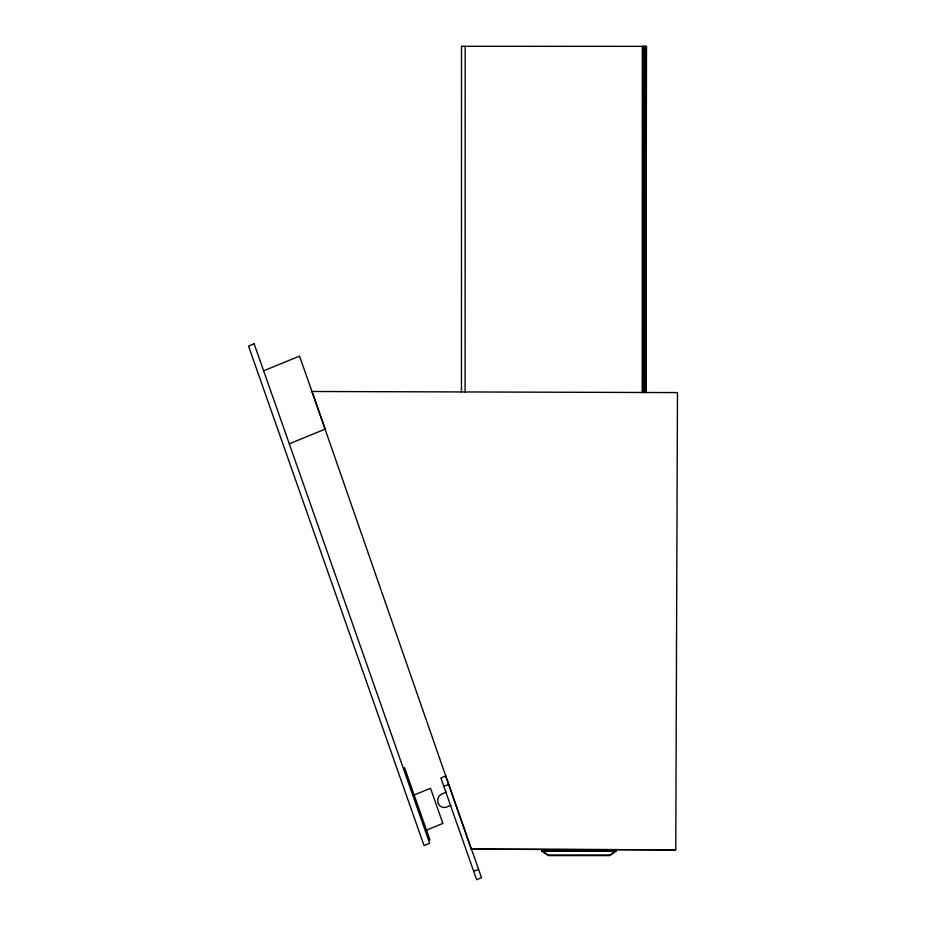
<?xml version="1.0" encoding="UTF-8"?>
<svg xmlns="http://www.w3.org/2000/svg" width="926" height="926" viewBox="0 0 926 926"><rect width="100%" height="100%" fill="white"/><g stroke="black" fill="none" stroke-linecap="round" stroke-linejoin="round"><path stroke-width="1.39" d="M461.449 392.022L461.507 46.3L646.487 46.346L645.908 392.543M465.095 391.999L465.176 46.3M642.227 392.508L642.308 46.335M643.362 392.508L643.443 46.335M644.427 392.508L644.508 46.346M645.341 392.508L645.422 46.346M646.001 392.52L646.093 46.346M311.935 391.49L677.473 392.589L675.76 849.848L471.218 849.188L311.935 391.397M675.76 849.848L471.218 849.096M263.632 370.805L299.538 356.116L325.188 429.12L289.294 443.809M414.165 794.994L430.521 788.292L442.871 823.422L426.504 830.124M443.832 786.359L448.716 784.368M446.32 792.124L441.436 794.114L438.889 796.314L437.651 799.566L438.01 803.062L439.885 805.933L442.813 807.472L446.066 807.298L450.95 805.296M473.695 871.331L478.58 869.329M404.546 767.619L430.011 840.102M616.253 850.577L609.586 855.057L548.296 855.057L541.629 850.577L616.253 850.577M616.334 851.121L609.667 855.601L548.377 855.601L541.722 851.121L616.334 851.121M254.141 343.789L248.527 346.081L424.039 845.554L429.652 843.262L254.141 343.789M445.776 776L440.892 777.99L476.635 879.7L481.52 877.698L445.776 776"/></g></svg>
